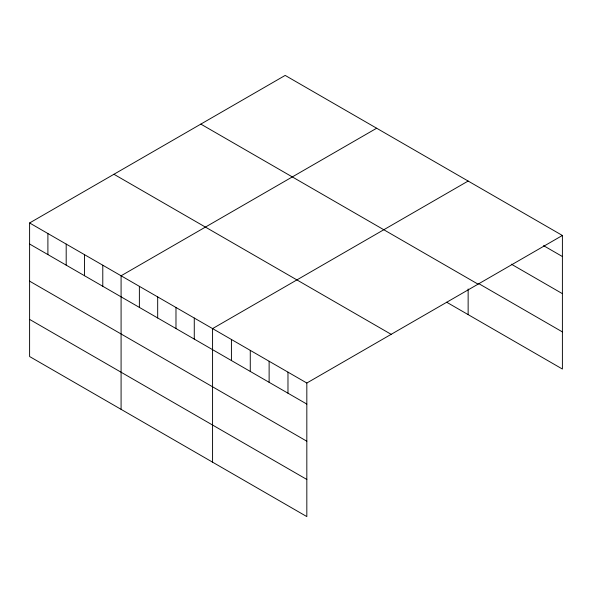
<?xml version="1.0" encoding="UTF-8"?>
<svg xmlns="http://www.w3.org/2000/svg" width="592" height="592" viewBox="0 0 592 592"><rect width="100%" height="100%" fill="white"/><g stroke="black" fill="none" stroke-linecap="round" stroke-linejoin="round"><path stroke-width="0.89" d="M29.6 222.962L306.826 383.024L306.826 516.587L29.6 356.532L29.6 222.962L285.174 75.413L562.4 235.468L562.4 369.038L446.664 302.216M376.66 128.227L121.086 275.783L121.086 409.353M468.139 181.048L212.572 328.604L212.572 462.167M306.826 383.024L562.4 235.468M543.545 245.643L562.4 256.528M511.347 264.18L562.4 293.654M478.351 283.383L562.4 331.905M200.836 124.105L478.062 284.16M113.938 174.27L391.164 334.332M29.6 244.022L306.826 404.084M29.6 281.156L306.826 441.21M29.6 319.406L306.826 479.461M468.139 288.977L468.139 314.618M287.978 372.139L287.978 393.199M269.123 361.253L269.123 382.314M250.275 350.368L250.275 371.428M231.42 339.482L231.42 360.55M194.272 318.037L194.272 339.098M175.979 307.477L175.979 328.538M157.679 296.91L157.679 317.971M139.379 286.35L139.379 307.411M102.786 265.216L102.786 286.284M84.493 254.656L84.493 275.717M66.193 244.089L66.193 265.157M47.9 233.529L47.9 254.59"/></g></svg>
